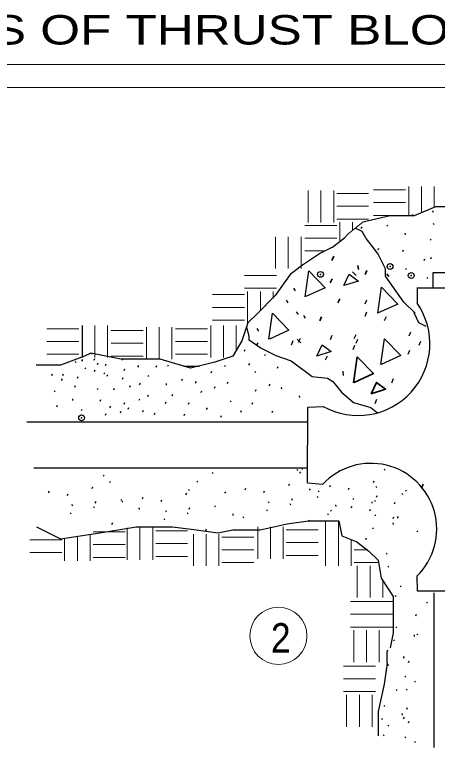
# Model space of a CAD drawing. Extents: x -7241 to 22379, y -6017 to 22379.
# Drawn here: x 1954 to 3333, y 2172 to 4563 of the extents above; entities that cross this region are included whole.
import ezdxf

# ---------------------------------------------------------------- set-up
doc = ezdxf.new("R2010")
doc.units = 0
doc.header["$LTSCALE"] = 38
doc.header["$PDMODE"] = 32
doc.header["$PDSIZE"] = 19
doc.layers.add('10', color=7, linetype='Continuous', lineweight=25)
doc.layers.add('63', color=7, linetype='Continuous')

msp = doc.modelspace()

# ---------------------------------------------------------------- linework, layer by layer
at = {"layer": '10', "lineweight": 13}
for p, q in [((1348.33, 4399.87), (4419.26, 4399.87)), ((1067.9, 4325.06), (4750.21, 4325.06)), ((3239.76, 4001.7), (3239.76, 3906.02)), ((3281.43, 4001.7), (3281.43, 3916.15)), ((3323.09, 4001.7), (3323.09, 3934.04)), ((2911.91, 3988.85), (2911.91, 3884.69)), ((2953.58, 3988.85), (2953.58, 3884.69)), ((2995.24, 3988.85), (2995.24, 3884.69)), ((3004.89, 3979.16), (3109.05, 3979.16)), ((3125.18, 3991.29), (3229.34, 3991.29)), ((3125.18, 3949.62), (3229.34, 3949.62)), ((3004.89, 3937.5), (3109.05, 3937.5)), ((3125.18, 3907.95), (3187.63, 3907.95)), ((2900.72, 3875), (3004.89, 3875)), ((3004.89, 3895.83), (3109.05, 3895.83)), ((3015.3, 3885.41), (3015.3, 3822.71)), ((3090.16, 3886.25), (3040.84, 3846.72)), ((3056.97, 3885.41), (3056.97, 3859.65)), ((2805.26, 3838.4), (2805.26, 3734.23)), ((2846.93, 3838.4), (2846.93, 3734.23)), ((2888.6, 3838.4), (2888.6, 3734.23)), ((2900.72, 3833.33), (3004.89, 3833.33)), ((2900.72, 3791.66), (2962.74, 3791.66)), ((2703.89, 3711.71), (2808.05, 3711.71)), ((2703.89, 3670.04), (2808.05, 3670.04)), ((2714.3, 3659.63), (2714.3, 3556.18)), ((2755.97, 3659.63), (2755.97, 3597.93)), ((2797.64, 3659.63), (2797.64, 3637.08)), ((2599.72, 3649.21), (2703.89, 3649.21)), ((2599.72, 3607.54), (2703.89, 3607.54)), ((2599.72, 3565.88), (2703.89, 3565.88)), ((2215.96, 3548.29), (2215.96, 3444.13)), ((2257.62, 3548.29), (2257.62, 3444.13)), ((2384.19, 3542.66), (2384.19, 3438.49)), ((2425.85, 3542.66), (2425.85, 3438.49)), ((2467.52, 3542.66), (2467.52, 3438.49)), ((2594.08, 3548.29), (2594.08, 3444.13)), ((2635.75, 3548.29), (2635.75, 3444.13)), ((2677.42, 3548.29), (2677.42, 3467.53)), ((2059.71, 3537.88), (2163.87, 3537.88)), ((2269.6, 3532.24), (2373.77, 3532.24)), ((2479.5, 3537.88), (2583.67, 3537.88)), ((2059.71, 3496.21), (2163.87, 3496.21)), ((2479.5, 3496.21), (2583.67, 3496.21)), ((2269.6, 3490.58), (2373.77, 3490.58)), ((2059.71, 3454.54), (2163.87, 3454.54)), ((2269.6, 3448.91), (2373.77, 3448.91)), ((2479.5, 3454.54), (2583.67, 3454.54)), ((2890.7, 3079.01), (2894.44, 3079.01)), ((2968.79, 2911.14), (2968.79, 2763.63)), ((3010.45, 2911.14), (3010.45, 2763.63)), ((2210.51, 2874.81), (2314.68, 2874.81)), ((2321.6, 2887.85), (2321.6, 2783.68)), ((2363.27, 2887.85), (2363.27, 2783.68)), ((2404.93, 2887.85), (2404.93, 2783.68)), ((2414.58, 2878.16), (2518.75, 2878.16)), ((2747.23, 2891.2), (2747.23, 2787.03)), ((2788.9, 2891.2), (2788.9, 2787.03)), ((2830.56, 2891.2), (2830.56, 2787.03)), ((2840.21, 2881.51), (2944.38, 2881.51)), ((2003.94, 2849.03), (2108.11, 2849.03)), ((2117.53, 2853.92), (2117.53, 2780.33)), ((2159.2, 2860.34), (2159.2, 2780.33)), ((2200.86, 2866.76), (2200.86, 2780.33)), ((2537.33, 2867.8), (2537.33, 2763.63)), ((2579, 2867.8), (2579, 2763.63)), ((2620.67, 2867.8), (2620.67, 2763.63)), ((2630.31, 2858.11), (2734.48, 2858.11)), ((3052.12, 2849.38), (3052.12, 2763.63)), ((2210.51, 2833.15), (2314.68, 2833.15)), ((2414.58, 2836.49), (2518.75, 2836.49)), ((2840.21, 2839.84), (2944.38, 2839.84)), ((2003.94, 2807.36), (2108.11, 2807.36)), ((2630.31, 2816.44), (2734.48, 2816.44)), ((2840.21, 2798.18), (2944.38, 2798.18)), ((3061.77, 2816.44), (3105.97, 2816.44)), ((2210.51, 2791.48), (2314.68, 2791.48)), ((2414.58, 2794.83), (2518.75, 2794.83)), ((2630.31, 2774.77), (2734.48, 2774.77)), ((3061.77, 2774.77), (3141, 2774.77)), ((3072.18, 2764.36), (3072.18, 2660.19)), ((3113.85, 2764.36), (3113.85, 2660.19)), ((3155.52, 2714.4), (3155.52, 2660.19)), ((3050.11, 2647.5), (3189, 2647.5)), ((3050.11, 2605.83), (3189, 2605.83)), ((3050.11, 2564.17), (3189, 2564.17)), ((3060.52, 2553.75), (3060.52, 2449.58)), ((3102.19, 2553.75), (3102.19, 2449.58)), ((3143.86, 2553.75), (3143.86, 2449.58)), ((3026.78, 2436.89), (3130.95, 2436.89)), ((3026.78, 2395.22), (3130.95, 2395.22)), ((3026.78, 2353.56), (3130.95, 2353.56)), ((3037.2, 2343.14), (3037.2, 2238.97)), ((3078.87, 2343.14), (3078.87, 2238.97)), ((3120.53, 2343.14), (3120.53, 2238.97))]:
    msp.add_line(p, q, dxfattribs=at)
at = {"layer": '10'}
for p, q in [((3317.96, 3918.23), (3320.36, 3923.62)), ((3250.87, 3911.22), (3253.27, 3907.63)), ((3168.29, 3876.42), (3170.68, 3872.82)), ((3319.91, 3881.57), (3322.31, 3877.98)), ((3085.11, 3864.8), (3087.51, 3870.19)), ((3227.63, 3849.75), (3228.23, 3844.35)), ((3310, 3830.81), (3312.4, 3827.21)), ((3139.66, 3795.27), (3142.06, 3800.66)), ((3220.86, 3790.55), (3223.26, 3795.95)), ((3289.9, 3760.91), (3292.3, 3766.3)), ((3311.97, 3765.98), (3314.37, 3771.37)), ((3229.58, 3735.02), (3231.98, 3731.43)), ((3067.96, 3711.65), (3055.93, 3723.71)), ((3298.63, 3705.37), (3301.02, 3701.78)), ((2863.5, 3670.31), (2869.42, 3661.43)), ((3265.87, 3671.71), (3519.15, 3671.71)), ((3266.87, 3671.72), (3267.56, 3621.73)), ((2839.67, 3631.5), (2845.59, 3622.62)), ((3097.73, 3618.76), (3103.65, 3632.08)), ((2872.78, 3592.72), (2878.71, 3583.84)), ((3097.73, 3579.23), (3103.65, 3592.55)), ((2896.28, 3580.75), (2902.2, 3571.87)), ((3161.21, 3564.96), (3167.13, 3578.28)), ((2174.29, 3548.29), (2174.29, 3444.13)), ((2718.99, 3512.15), (2711.39, 3544)), ((2744.32, 3538.96), (2750.24, 3530.07)), ((2984.71, 3503.23), (2990.63, 3516.55)), ((3062.18, 3506.22), (3068.1, 3519.54)), ((3240.95, 3514.21), (3246.87, 3527.53)), ((2745.89, 3486.5), (2748.29, 3491.89)), ((2856.98, 3485.73), (2862.9, 3499.05)), ((2887.46, 3492.04), (2875.42, 3504.1)), ((2880.74, 3494.18), (2886.66, 3507.5)), ((3068.14, 3490.29), (3074.06, 3503.61)), ((3273.72, 3484.31), (3279.64, 3497.63)), ((2704.31, 3464.39), (2706.71, 3469.78)), ((3058.27, 3470.52), (3064.19, 3483.84)), ((3237.97, 3454.41), (3243.89, 3467.73)), ((2204.62, 3458.29), (2207.01, 3454.7)), ((2770.6, 3450.03), (2773, 3455.42)), ((2968.88, 3436.1), (2974.8, 3449.42)), ((2151.92, 3431.77), (2154.32, 3428.17)), ((2173.96, 3432.08), (2176.36, 3437.47)), ((2213.38, 3435.67), (2215.78, 3441.06)), ((2224.13, 3421.31), (2226.53, 3426.7)), ((2251, 3417.72), (2253.4, 3423.11)), ((2303.95, 3438.61), (2306.35, 3435.01)), ((2453.98, 3415.23), (2456.38, 3420.63)), ((2718.64, 3419.51), (2721.04, 3424.9)), ((2183.59, 3410.25), (2185.99, 3406.65)), ((2214.81, 3398.36), (2217.21, 3403.75)), ((2311.91, 3401.44), (2314.31, 3406.84)), ((2356.72, 3412.33), (2359.12, 3417.72)), ((2415.84, 3412.33), (2418.24, 3417.72)), ((2506.79, 3416.09), (2556.26, 3416.09)), ((2595.01, 3394.38), (2597.41, 3399.77)), ((2638.6, 3418.76), (2640.99, 3415.17)), ((2737.93, 3399.08), (2740.33, 3395.48)), ((2811.81, 3408.74), (2814.21, 3414.13)), ((3024.86, 3398.92), (3026.34, 3385.61)), ((2075.42, 3385.4), (2077.82, 3390.79)), ((2107.67, 3369.24), (2110.07, 3374.64)), ((2111.25, 3385.4), (2113.65, 3390.79)), ((2159.63, 3376.43), (2162.03, 3381.82)), ((2244.83, 3394.44), (2247.22, 3390.84)), ((2256.38, 3383.61), (2258.78, 3389)), ((2305.92, 3373.78), (2308.32, 3379.17)), ((2389.09, 3385.39), (2391.49, 3381.79)), ((2500.05, 3369.24), (2502.45, 3374.64)), ((3184.34, 3361.73), (3190.26, 3375.06)), ((2150.67, 3347.7), (2153.07, 3353.09)), ((2329.84, 3347.7), (2332.24, 3353.09)), ((2362.09, 3354.88), (2364.49, 3360.27)), ((2448.44, 3358.72), (2449.04, 3353.33)), ((2544.85, 3360.27), (2547.25, 3365.66)), ((2605.76, 3344.11), (2608.16, 3349.5)), ((2648.79, 3358.82), (2651.19, 3364.22)), ((2784.94, 3351.29), (2787.34, 3356.68)), ((2083.33, 3335.98), (2085.73, 3332.38)), ((2223.54, 3342.82), (2225.94, 3339.23)), ((2277.88, 3338.72), (2280.28, 3344.12)), ((2467.8, 3318.98), (2470.2, 3324.37)), ((2562.76, 3329.75), (2565.16, 3335.14)), ((2739.9, 3334.25), (2742.3, 3339.64)), ((2823.07, 3345.86), (2825.47, 3342.26)), ((2142.68, 3309.31), (2143.28, 3303.91)), ((2233.09, 3301.02), (2235.49, 3306.42)), ((2360.47, 3304.24), (2362.87, 3309.64)), ((2388.97, 3317.18), (2391.37, 3322.57)), ((2657.52, 3303.29), (2659.92, 3299.7)), ((2882.42, 3319.19), (2883.02, 3313.8)), ((3130.37, 3294.31), (3136.3, 3307.63)), ((2091.54, 3283.07), (2093.94, 3288.46)), ((2265.34, 3279.48), (2267.74, 3284.87)), ((2311.92, 3292.05), (2314.32, 3297.44)), ((2324.46, 3275.89), (2326.86, 3281.28)), ((2446.3, 3293.84), (2448.7, 3299.24)), ((2521.55, 3292.05), (2523.95, 3297.44)), ((2580.68, 3274.1), (2583.08, 3279.49)), ((2729.39, 3292.05), (2731.79, 3297.44)), ((2909.8, 3035.29), (2910.99, 3282.28)), ((2910.99, 3282.28), (2960.96, 3283.96)), ((2172.17, 3270.51), (2174.57, 3275.9)), ((2251, 3256.14), (2253.4, 3261.53)), ((2299.38, 3263.32), (2301.78, 3268.72)), ((2372.84, 3266.91), (2375.24, 3272.31)), ((2410.47, 3257.94), (2412.87, 3263.33)), ((2507.22, 3254.35), (2509.62, 3259.74)), ((2627.26, 3248.96), (2629.66, 3254.35)), ((2691.77, 3265.12), (2694.17, 3270.51)), ((2794.45, 3264.71), (2796.85, 3270.11)), ((1994.1, 3234.01), (2910.77, 3234.01)), ((2016.98, 3084.01), (2910.05, 3084.01)), ((2599.15, 3068.98), (2601.54, 3065.38)), ((2875.32, 3078.86), (2877.71, 3075.27)), ((2883.88, 3070.35), (2886.28, 3066.75)), ((3160.04, 3080.23), (3162.44, 3076.63)), ((2242.77, 3060.47), (2245.17, 3056.87)), ((2263.8, 3039.33), (2266.19, 3035.73)), ((2548.53, 3040.7), (2550.93, 3037.1)), ((3124.67, 3035.79), (3127.07, 3041.19)), ((2207.4, 3016.03), (2209.8, 3021.43)), ((2521.16, 3013.82), (2523.56, 3010.22)), ((2706.44, 3012.13), (2708.84, 3017.52)), ((2848.5, 3025.91), (2850.9, 3031.31)), ((2909.8, 3035.29), (2959.55, 3030.32)), ((2915.52, 3015.01), (2917.92, 3011.41)), ((2982.61, 3022.01), (2985.01, 3027.41)), ((3043.54, 3013.09), (3045.93, 3018.48)), ((3132.46, 3023.7), (3134.86, 3020.1)), ((2065.33, 3002.25), (2067.73, 3007.64)), ((2126.26, 2993.33), (2128.66, 2998.72)), ((2513.16, 2996.26), (2515.56, 3001.66)), ((2639.35, 3005.12), (2641.75, 3001.53)), ((2767.37, 3003.21), (2769.76, 3008.6)), ((2941.65, 2990.25), (2944.04, 2986.65)), ((2944.36, 3009.68), (2946.75, 3006.09)), ((3134.65, 2988.51), (3137.05, 2993.91)), ((3217.82, 3000.13), (3220.21, 2996.53)), ((3229.09, 3011.05), (3231.49, 3007.45)), ((2217.37, 2968.75), (2219.77, 2974.14)), ((2300.54, 2980.37), (2302.93, 2976.77)), ((2304.01, 2975.48), (2306.4, 2971.88)), ((2371.09, 2982.48), (2373.49, 2987.88)), ((2432.02, 2973.56), (2434.41, 2978.95)), ((2781.37, 2973.77), (2783.77, 2970.17)), ((2852.21, 2967.28), (2854.61, 2963.68)), ((2858.48, 2978.63), (2860.88, 2984.02)), ((3057.54, 2983.65), (3059.94, 2980.05)), ((3119.13, 2973.46), (3119.73, 2968.06)), ((3128.38, 2977.17), (3130.78, 2973.57)), ((3193.72, 2966.62), (3196.12, 2972.02)), ((2140.26, 2963.89), (2142.66, 2960.29)), ((2211.1, 2957.4), (2213.5, 2953.8)), ((2359.88, 2953.69), (2360.48, 2948.3)), ((2446.02, 2944.12), (2448.42, 2940.52)), ((2523.13, 2948.98), (2525.53, 2954.38)), ((2606.3, 2960.6), (2608.69, 2957)), ((2776.09, 2947.68), (2778.49, 2944.08)), ((2984.57, 2945.83), (2986.96, 2942.23)), ((3000.99, 2963.58), (3001.59, 2958.18)), ((3051.65, 2952.83), (3054.05, 2958.23)), ((3052.26, 2957.56), (3054.66, 2953.96)), ((3112.58, 2943.91), (3114.97, 2949.31)), ((2134.98, 2937.79), (2137.38, 2934.2)), ((2440.74, 2918.03), (2443.14, 2914.43)), ((2516.86, 2937.63), (2519.26, 2934.03)), ((2665.64, 2933.93), (2666.24, 2928.53)), ((2698.48, 2924.71), (2700.88, 2921.12)), ((2974.65, 2934.59), (2977.05, 2931)), ((3128.83, 2930.95), (3131.23, 2927.35)), ((3189.2, 2918.98), (3191.6, 2924.38)), ((3203.69, 2919.34), (3206.09, 2924.73)), ((2271.92, 2899.22), (2274.32, 2904.61)), ((2913.03, 2909.1), (2915.43, 2914.49)), ((3188.17, 2904.28), (3188.77, 2898.89)), ((2577.68, 2879.45), (2580.08, 2884.85)), ((3121.3, 2888.38), (3123.7, 2884.79)), ((3266.46, 2878.34), (3268.86, 2874.74)), ((3100.21, 2849.8), (3102.61, 2855.2)), ((3166.04, 2805.93), (3168.43, 2802.33)), ((3171.43, 2762.78), (3173.82, 2759.18)), ((3268.67, 2681.09), (3267.41, 2731.07)), ((3211.63, 2698.92), (3214.03, 2695.33)), ((3518.75, 2681.09), (3268.67, 2681.09)), ((3195.63, 2667.57), (3198.02, 2663.97)), ((3321.77, 2675.61), (3321.77, 2171.58)), ((3298.13, 2645.4), (3300.53, 2641.8)), ((3262.76, 2600.96), (3265.16, 2606.36)), ((3197.88, 2565.29), (3200.27, 2561.69)), ((3257.22, 2538.62), (3257.82, 2533.23)), ((3266.46, 2542.33), (3268.86, 2538.73)), ((3190.35, 2522.72), (3192.74, 2519.13)), ((3169.25, 2484.14), (3171.65, 2489.54)), ((3169.28, 2446.65), (3169.25, 2484.14)), ((3223.31, 2462.76), (3225.71, 2468.16)), ((3172.18, 2441.97), (3174.58, 2438.38)), ((3239.27, 2448.98), (3241.67, 2454.37)), ((3227.01, 2404.13), (3229.41, 2400.53)), ((3258.68, 2388.45), (3261.08, 2384.85)), ((3198.64, 2360.56), (3201.04, 2356.96)), ((3231.31, 2361.56), (3233.71, 2357.97)), ((3158.42, 2308.35), (3160.82, 2304.75)), ((3233.28, 2296.73), (3235.68, 2302.12)), ((3217.76, 2281.67), (3218.36, 2276.28)), ((3150.89, 2265.77), (3153.29, 2262.18)), ((3223.31, 2265.11), (3225.71, 2270.51)), ((3239.27, 2251.33), (3241.67, 2256.72)), ((3172.18, 2244.32), (3174.58, 2240.73)), ((3156.17, 2212.97), (3158.57, 2209.37)), ((3227.01, 2206.48), (3229.41, 2202.88)), ((3258.68, 2190.79), (3261.08, 2187.19))]:
    msp.add_line(p, q, dxfattribs=at)
at = {"layer": '10', "lineweight": 35}
for p, q in [((2989.23, 3761.01), (2995.15, 3774.33)), ((3074.18, 3744.81), (3075.66, 3731.5)), ((3097.73, 3714.48), (3103.65, 3727.8)), ((3168.68, 3717.31), (3174.6, 3708.42)), ((2983.68, 3687.44), (2989.6, 3700.76)), ((3008.96, 3622.65), (3014.88, 3635.97)), ((2949.78, 3563.36), (2955.7, 3576.68)), ((3281.1, 3017.35), (3287.02, 3030.67))]:
    msp.add_line(p, q, dxfattribs=at)
at = {"layer": '10'}
for points in [[(3386.05, 3935.66), (3326.87, 3935.66), (3257.83, 3906.02), (3178.93, 3906.02), (3090.16, 3886.25)], [(3140.16, 3781.42), (3121.21, 3806.62), (3100.58, 3832.97), (3087.45, 3855.56), (3066.81, 3864.97)], [(2991.53, 3804.3), (3031.69, 3835.39), (3040.84, 3846.72)], [(2991.53, 3804.3), (2952.07, 3784.54), (2892.89, 3745.01), (2853.44, 3715.36), (2804.13, 3646.18), (2744.95, 3586.88), (2715.36, 3557.24), (2695.63, 3497.94), (2666.04, 3448.53), (2606.86, 3428.76), (2527.96, 3409), (2429.32, 3438.64), (2330.69, 3438.64), (2301.1, 3438.64), (2202.47, 3458.41), (2182.74, 3448.53), (2103.84, 3418.88), (2024.93, 3418.88)], [(3260.5, 3588.5), (3224.4, 3624.68), (3164.23, 3709.08), (3164.23, 3733.19), (3140.16, 3781.42)], [(2902.35, 3642.09), (2914.09, 3726.68), (2967.09, 3671.95), (2903.74, 3642.6)], [(3139.07, 3588.79), (3150.8, 3673.38), (3203.8, 3618.65), (3140.46, 3589.29)], [(2784, 3503.74), (2795.73, 3588.33), (2848.73, 3533.59), (2785.38, 3504.24)], [(3256.64, 3590.97), (3271.54, 3558.13), (3295.38, 3546.19)], [(2803.22, 3451.86), (2755.09, 3475.98), (2718.99, 3500.09), (2718.99, 3512.15)], [(3148.93, 3420.78), (3160.67, 3505.38), (3213.67, 3450.64), (3150.32, 3421.29)], [(2803.22, 3451.86), (2856.74, 3433.32), (2924.46, 3382.36), (2975.26, 3376.7), (2992.19, 3365.37), (3020.41, 3331.39), (3059.91, 3297.41), (3116.35, 3280.43), (3137.73, 3263.27)], [(2025.15, 2891.37), (2104.05, 2851.84), (2232.27, 2871.6), (2350.63, 2891.37), (2390.09, 2891.37), (2468.99, 2891.37), (2547.9, 2881.49), (2616.94, 2871.6), (2666.25, 2881.49), (2745.16, 2881.49), (2755.02, 2881.49), (2843.79, 2901.25), (2912.83, 2911.14), (3011.47, 2911.14), (3021.33, 2861.72), (3070.65, 2841.96), (3110.1, 2812.31), (3139.69, 2782.66), (3149.55, 2723.37), (3189, 2664.07), (3189, 2604.77), (3189, 2545.48), (3179.14, 2496.06)], [(3169.28, 2446.65), (3159.41, 2377.47), (3139.69, 2288.53), (3139.69, 2268.76), (3139.69, 2209.47)]]:
    msp.add_lwpolyline(points, dxfattribs=at)
for points in [[(3028.19, 3678.82), (3045.95, 3715.83), (3075.55, 3693.62)], [(3317.94, 3671.9), (3472.71, 3671.9), (3472.71, 3720.54), (3317.94, 3720.54)], [(2939.57, 3448.44), (2957.33, 3485.45), (2986.93, 3463.24)]]:
    msp.add_lwpolyline(points, close=True, dxfattribs=at)
at = {"layer": '10', "lineweight": 35}
msp.add_lwpolyline([(3060.17, 3361.49), (3071.9, 3446.08), (3124.9, 3391.35), (3061.55, 3361.99)], dxfattribs=at)
msp.add_lwpolyline([(3117.1, 3325.96), (3134.86, 3362.96), (3164.46, 3340.76)], close=True, dxfattribs=at)
at = {"layer": '10', "lineweight": 13}
msp.add_circle((2814.58, 2535.57), 93.27, dxfattribs=at)
at = {"layer": '10'}
for centre, radius, start, end in [((3074.55, 3488.89), 234.31, 241.00059, 34.53605), ((3116.56, 2883.87), 214.71, 314.63311, 136.99185)]:
    msp.add_arc(centre, radius, start, end, dxfattribs=at)
for p in [(3178.93, 3741.12), (2952.07, 3715.36), (3247.97, 3711.47), (2172.88, 3246.98)]:
    msp.add_point(p, dxfattribs=at)

# ---------------------------------------------------------------- texts
at = {"layer": '10', "width": 0.9}
msp.add_text('2', height=96, dxfattribs=at).set_placement((2790.33, 2480.98))
at = {"layer": '63', "width": 1.3}
msp.add_text('TYPES OF THRUST BLOCKING', height=96, dxfattribs=at).set_placement((1444.36, 4465.64))

doc.saveas('drawing.dxf')
